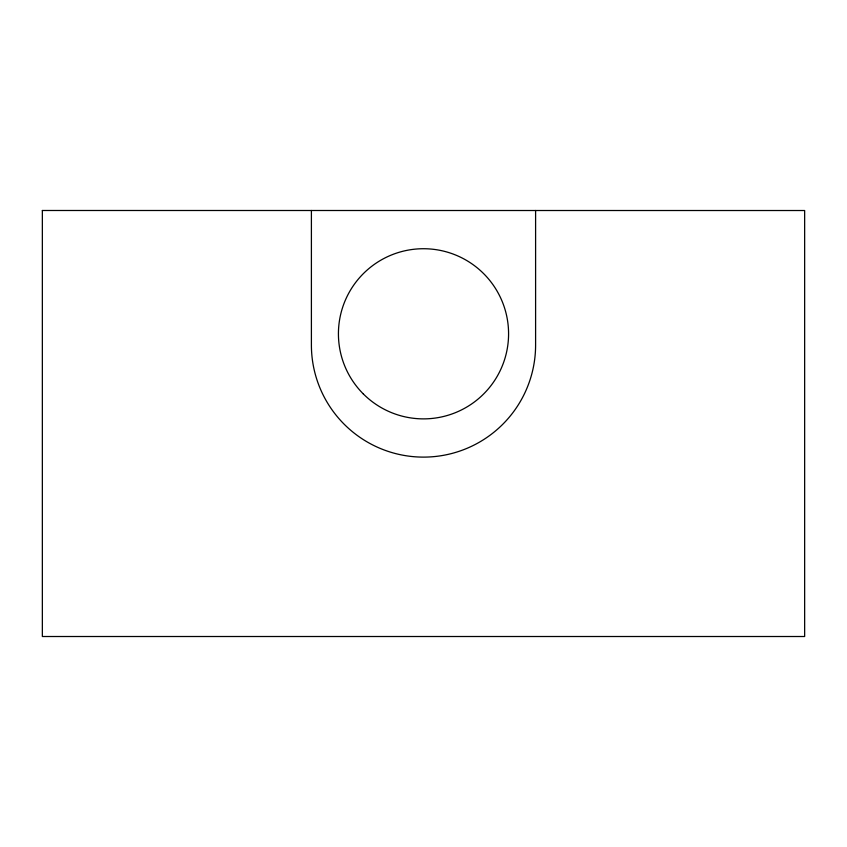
<?xml version="1.0" encoding="UTF-8"?>
<svg xmlns="http://www.w3.org/2000/svg" width="847" height="847" viewBox="0 0 847 847"><rect width="100%" height="100%" fill="white"/><g stroke="black" fill="none" stroke-linecap="round" stroke-linejoin="round"><path stroke-width="1.27" d="M311.4 210.49L311.4 345.015A112.1 112.1 0 0 0 423.5 457.115A112.1 112.1 0 0 0 535.6 345.015L535.6 210.49M42.35 210.49L42.35 636.51L804.65 636.51L804.65 210.522L42.35 210.49M363.342 393.961A85.081 85.081 0 0 0 505.68 355.825A85.081 85.081 0 0 0 401.478 251.623A85.081 85.081 0 0 0 363.342 393.961"/></g></svg>
